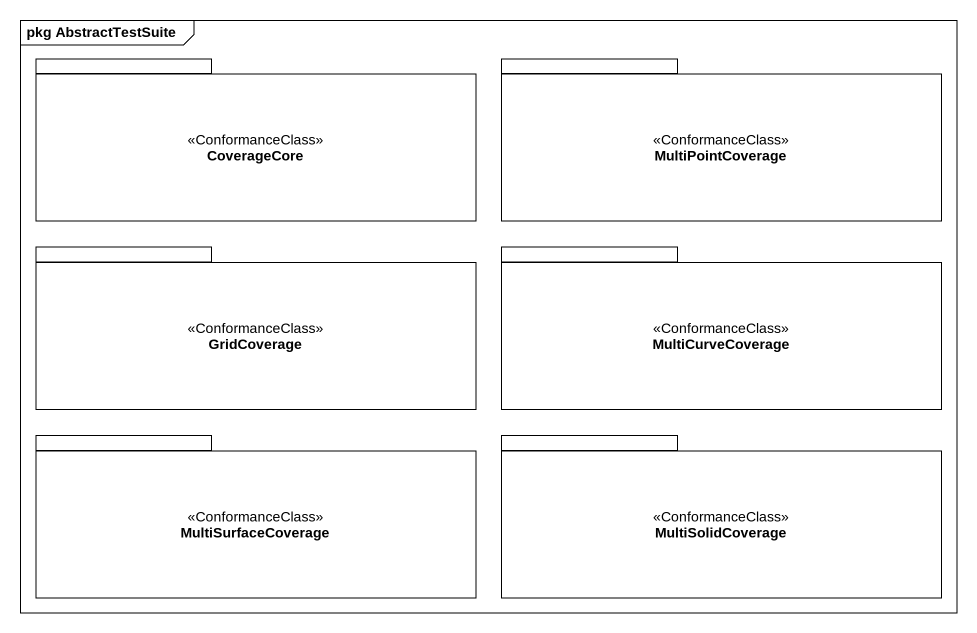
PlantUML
@startuml
mainframe pkg AbstractTestSuite
package CoverageCore <<ConformanceClass>> {
}
package MultiPointCoverage <<ConformanceClass>> {
}
package GridCoverage <<ConformanceClass>> {
}
package MultiCurveCoverage <<ConformanceClass>> {
}
package MultiSurfaceCoverage <<ConformanceClass>> {
}
package MultiSolidCoverage <<ConformanceClass>> {
}
@enduml
